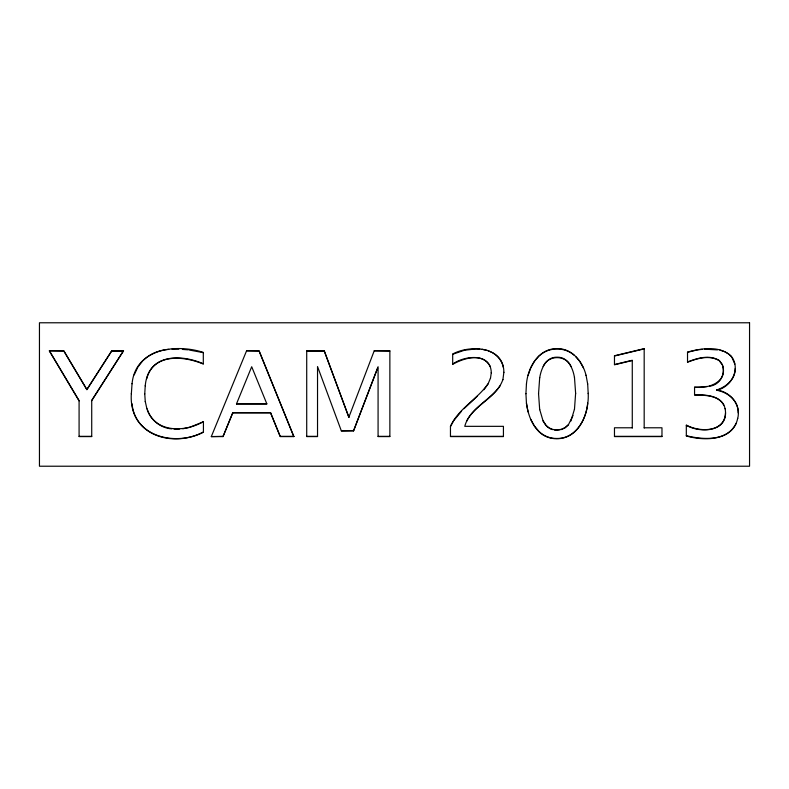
<?xml version="1.0" encoding="UTF-8"?>
<svg xmlns="http://www.w3.org/2000/svg" width="789" height="789" viewBox="0 0 789 789"><rect width="100%" height="100%" fill="white"/><g stroke="black" fill="none" stroke-linecap="round" stroke-linejoin="round"><path stroke-width="1.18" d="M525.918 393.76L526.45 383.878M588.199 393.326C589.196 412.696 579.56 438.802 556.699 438.733A24.36 23.423 0 0 1 539.005 431.721C531.362 424.117 527.821 413.544 526.45 403.051M144.742 393.987L145.245 385.634M131.339 393.869L132.059 383.523M538.542 393.76L539.696 377.615M574.461 409.501L575.635 393.149M737.685 418.614C741.196 404.649 730.436 391.788 716.688 389.973L716.688 390.23C727.852 392.261 738.583 400.644 738.208 412.894M502.899 379.795L503.855 372.28M490.472 378.444L491.291 372.576M735.259 368.463C735.387 379.292 726.235 386.896 716.688 389.973M587.667 403.1C586.365 419.699 575.398 438.881 556.699 438.477A24.36 23.423 0 0 1 539.005 431.465L534.419 426.021L530.701 419.314M526.45 384.135C527.742 367.664 538.473 348.403 557.064 348.639C572.133 348.304 582.933 361.855 586.059 375.456M725.525 412.805C724.726 432.747 699.547 432.333 686.322 425.064L686.322 435.962C704.025 441.11 733.03 441.14 737.685 418.348M145.245 385.89C147.878 354.291 179.931 353.541 203.306 363.778M574.461 409.235L570.93 420.991M132.059 383.779C135.343 348.442 175.927 343.501 203.306 352.397L203.306 364.045C184.064 355.947 153.303 352.841 146.724 378.75M539.696 377.872C541.126 368.68 545.968 356.875 557.064 357.19C568.09 356.845 573.061 368.483 574.481 377.675M528.058 375.505L530.741 367.861L534.488 361.204L539.104 355.819M348.856 417.233L374.233 350.78L389.865 350.78L389.865 436.593L378.079 436.593L378.079 366.727L353.551 430.873L341.341 430.873L317.533 366.56L317.533 436.593L306.714 436.593L306.714 350.78L324.21 350.78L348.856 417.233L324.21 350.78M353.551 430.873L377.635 368.128M572.992 415.556L568.287 425.005L565.052 427.885M211.304 436.593L246.592 350.78L259.098 350.78L293.843 436.593L280.203 436.593L270.519 412.637L232.824 412.637L223.021 436.593L211.304 436.593L223.021 436.337M236.493 403.869L251.701 366.727L266.85 403.869L236.493 403.869L266.85 403.869M223.021 436.593L232.824 412.637M490.472 378.187L488.006 384.085L483.913 389.746M502.899 379.539C496.597 397.834 475.027 404.234 466.634 421.237M134.219 374.883L137.809 367.181L142.848 360.691M450.46 426.593L453.714 420.655L461.555 411.158M736.137 423.417C727.152 441.672 702.93 439.779 686.322 435.706M123.518 350.78L91.721 400.378L91.721 436.593L79.087 436.593L79.087 400.615L49.391 350.78L63.82 350.78L86.908 389.648L111.801 350.78L123.518 350.78L91.721 400.634M86.908 389.391L111.801 350.78M543.167 366.53C547.872 354.695 566.206 354.675 570.989 366.441M488.006 383.829C477.227 399.451 458.478 408.564 450.46 426.336L450.46 436.593L503.431 436.593L503.431 426.336L464.77 426.336C469.268 408.909 489.861 400.398 500.039 385.929M464.011 408.682L477.335 396.167M568.287 424.748L565.052 427.628L561.226 429.344L556.817 429.926A13.699 13.176 0 0 1 545.682 424.798L543.108 420.813M143.756 359.952C150.452 353.571 159.536 350 168.708 349.389M539.992 355.178C549.341 346.904 564.776 346.904 574.126 355.178M716.688 390.23C731.364 387.192 740.979 368.946 731.423 356.381C720.022 345.217 701.5 348.334 687.525 352.052L687.525 362.25C697.368 358.324 709.538 354.715 719.302 360.731L722.339 364.834C725.801 374.371 719.805 385.002 709.489 386.235M561.226 429.601L564.096 428.309M452.689 364.074C464.445 355.533 490.965 352.476 491.291 372.832M203.424 431.948C177.614 446.239 135.037 437.865 132.039 403.731M203.424 421.799L189.449 427.391L182.792 428.792M687.525 361.993C697.368 358.068 709.538 354.458 719.302 360.474L722.339 364.577C728.553 381.935 708.236 389.164 694.557 387.083L694.557 395.033C704.745 395.19 718.246 395.042 723.878 405.171M452.689 354.271L464.484 350.237L476.201 348.896L479.761 349.132M687.525 352.308L697.9 349.744L702.368 349.369M614.473 356.007L644.179 348.896M614.473 364.538L632.275 360.257L632.275 428.042M632.275 360.514L614.473 364.794L614.473 355.75L644.179 348.639L644.179 428.042M560.131 429.749L556.817 430.183A13.699 13.176 0 0 1 554.657 430.054M707.092 386.472L694.557 387.34M704.607 349.182L717.517 349.882M171.992 349.142L178.827 349.152M179.586 429.019L174.053 429.058M49.391 350.78L63.82 351.036L86.908 389.648M111.801 351.036L123.518 351.036M293.843 436.593L259.098 351.036L246.592 350.78M306.714 351.036L324.21 351.036M389.865 351.036L374.233 350.78M694.557 394.776C705.632 394.618 722.428 395.368 725.111 408.84M232.824 412.894L270.519 412.894M632.275 427.786L614.473 427.786L614.473 436.593L661.971 436.593L661.971 427.786L644.179 427.786M353.551 430.616L341.341 430.873M79.087 436.337L91.721 436.337M270.519 412.637L280.203 436.337L293.843 436.337M306.714 436.337L317.533 436.337M378.079 436.337L389.865 436.337M450.46 436.337L503.431 436.337M614.473 436.337L661.971 436.337M182.367 349.409L188.275 349.833M171.736 428.861C160.65 428.141 150.807 420.083 147.306 409.629M189.429 350.05L203.306 352.653M482.138 349.3L487.474 350.513M686.322 425.32C701.096 433.763 729.391 431.682 725.111 408.584M719.903 350.129L723.661 351.371M488.411 350.918L491.241 352.131M724.598 351.677L728.434 353.847L731.423 356.638M492.178 352.535C497.79 355.701 502.11 361.076 503.382 367.457M575.783 356.717L579.639 361.204L583.387 367.852M490.166 366.421C482.829 352.16 463.626 358.167 452.689 364.331L452.689 354.014C470.195 344.527 504.102 346.184 503.855 372.536M731.955 357.496L734.835 364.074M49.391 351.036L79.087 400.871M146.862 408.367C154.161 433.033 185.011 432.648 203.424 421.543L203.424 432.204C171.4 448.468 128.508 434.749 131.339 393.612M539.686 409.432L543.108 421.07L545.682 425.054A13.699 13.176 0 0 0 548.819 427.904M145.275 401.483L146.862 408.623M586.059 375.199L587.667 384.036M528.048 411.917L526.45 403.317L525.918 393.504M574.481 377.418L575.635 393.405M538.542 393.504L539.686 409.688M144.742 393.731L145.275 401.739M587.667 383.779L588.199 393.583M552.537 429.611A13.699 13.176 0 0 1 549.696 428.427M749.55 322.78L39.45 322.78L39.45 466.22L749.55 466.22L749.55 322.78"/></g></svg>
